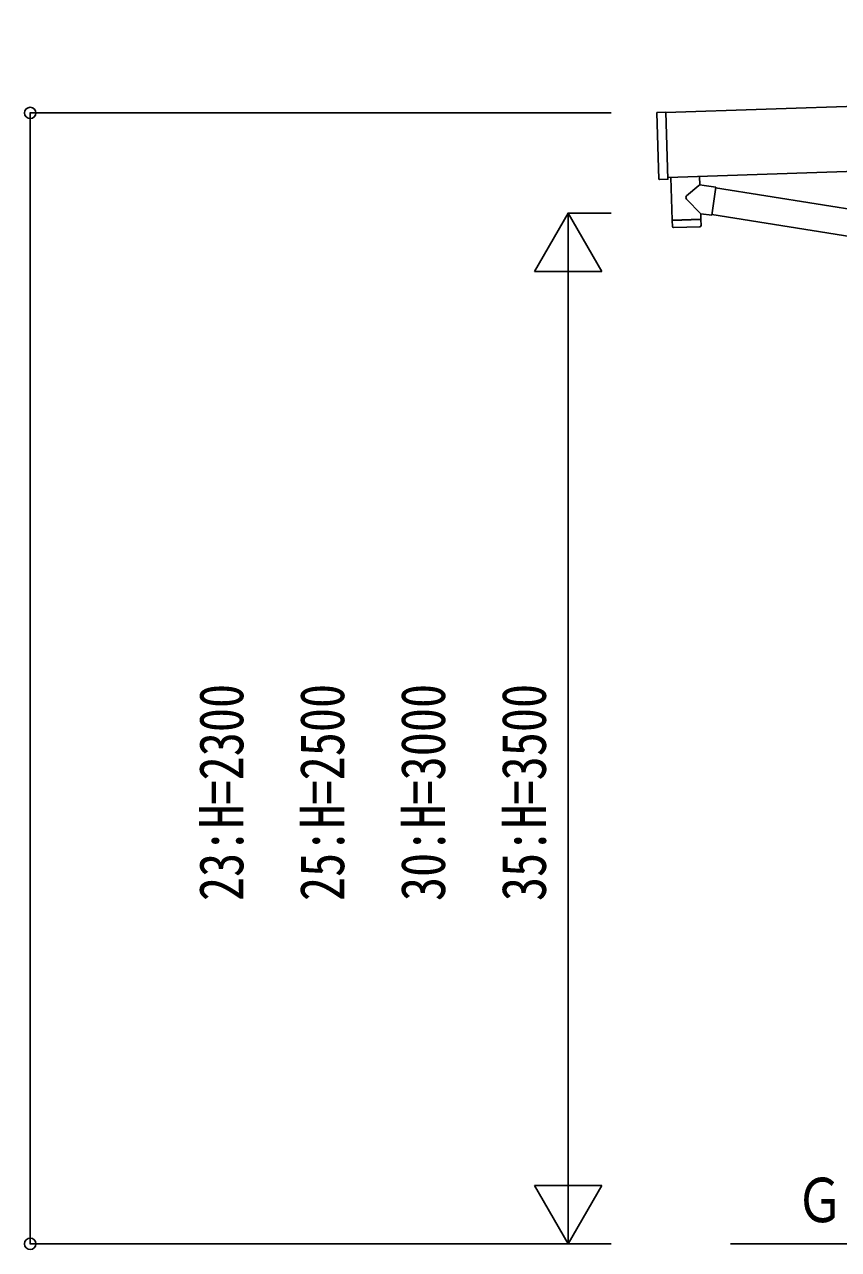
# Model space of a CAD drawing. Units: millimetres, scale not verified. Extents: x -12615 to 12615, y -8910 to 8910.
# Drawn here: x -5595 to -3780, y -4995 to -2261 of the extents above; entities that cross this region are included whole.
import ezdxf
from ezdxf.enums import TextEntityAlignment as Align

# ---------------------------------------------------------------- set-up
doc = ezdxf.new("R2010")
doc.units = ezdxf.units.MM
doc.header["$LTSCALE"] = 40
for name, color, linetype in [('0-4_YKK_13', 4, 'Continuous'), ('0-5_YKK_A1', 4, 'Continuous'), ('0-6_YKK_D', 6, 'Continuous')]:
    doc.layers.add(name, color=color, linetype=linetype)
doc.styles.add('ＭＳ ゴシック', font='')
doc.styles.get('ＭＳ ゴシック').set_extended_font_data('MS Gothic')

msp = doc.modelspace()

# ---------------------------------------------------------------- linework, layer by layer
at = {"layer": '0-4_YKK_13'}
for p, q in [((-4180.22, -2606.22), (-4185.15, -2458.3)), ((-4165.2, -2456.64), (-4184.18, -2457.27)), ((-4089.73, -2600.62), (-4089.12, -2618.8)), ((-4053.52, -2623.86), (-4062.49, -2686.93)), ((-4086.97, -2683.45), (-4118.46, -2650.94)), ((-4053.78, -2625.69), (-3073.88, -2781.7)), ((-4150.5, -2698.59), (-4149.84, -2711.63)), ((-4146.03, -2697.44), (-4145.98, -2698.44)), ((-4091.06, -2695.61), (-4091.05, -2696.61)), ((-4086.97, -2683.45), (-4062.49, -2686.93)), ((-4086.97, -2683.45), (-4086.57, -2695.46)), ((-4062.23, -2685.1), (-3084.3, -2840.8)), ((-4089.23, -2712.56), (-4146.74, -2714.47))]:
    msp.add_line(p, q, dxfattribs=at)
for points in [[(-4165.2, -2456.64), (-4160.2, -2606.55), (-4179.19, -2607.18)], [(-4153.69, -2602.75), (-4150.53, -2697.59), (-4086.57, -2695.46)], [(-4089.12, -2618.8), (-4091.21, -2620.57), (-4118.43, -2643.6)], [(-4053.52, -2623.86), (-4079.44, -2620.18), (-4089.12, -2618.8)], [(-4086.33, -2709.51), (-4086.53, -2696.46), (-4150.5, -2698.59)]]:
    msp.add_lwpolyline(points, dxfattribs=at)
for centre, radius, start, end in [((-4184.15, -2458.27), 1, 91.90915, 181.90915), ((-4179.22, -2606.19), 1, 181.90915, 271.90915), ((-4115.05, -2647.29), 5, 132.56466, 226.88314), ((-4146.84, -2711.47), 3, 182.90915, 271.95747), ((-4089.33, -2709.56), 3, 271.90915, 0.90915)]:
    msp.add_arc(centre, radius, start, end, dxfattribs=at)
at = {"layer": '0-5_YKK_A1'}
for p, q in [((1737.19, -2261.2), (-4165.15, -2457.91)), ((-4160.32, -2602.83), (1742.02, -2406.09)), ((-2972.51, -4982.18), (-4020.67, -4982.18))]:
    msp.add_line(p, q, dxfattribs=at)
at = {"layer": '0-6_YKK_D'}
for p, q in [((-4286.66, -2458.57), (-5583.62, -2458.57)), ((-5582.62, -4982.18), (-5582.62, -2458.57)), ((-4382.62, -2682.18), (-4457.62, -2812.09)), ((-4286.66, -2682.18), (-4383.62, -2682.18)), ((-4382.62, -2682.18), (-4307.62, -2812.09)), ((-4382.62, -2682.18), (-4382.62, -2941.99)), ((-4457.62, -2812.09), (-4307.62, -2812.09)), ((-4382.62, -4832.18), (-4382.62, -2832.18)), ((-4382.62, -4982.18), (-4382.62, -4722.38)), ((-4382.62, -4982.18), (-4457.62, -4852.28)), ((-4307.62, -4852.28), (-4457.62, -4852.28)), ((-4382.62, -4982.18), (-4307.62, -4852.28)), ((-4286.66, -4982.18), (-5583.62, -4982.18)), ((-4286.66, -4982.18), (-4383.62, -4982.18))]:
    msp.add_line(p, q, dxfattribs=at)
for centre in [(-5582.62, -2458.57), (-5582.62, -4982.18)]:
    msp.add_circle(centre, 12.75, dxfattribs=at)

# ---------------------------------------------------------------- texts
at = {"layer": '0-5_YKK_A1', "style": 'ＭＳ ゴシック', "width": 0.8}
msp.add_text('Ｇ.Ｌ', height=98.97, dxfattribs=at).set_placement((-3875.63, -4963.52), align=Align.BOTTOM_LEFT)
at = {"layer": '0-6_YKK_D', "style": 'ＭＳ ゴシック', "width": 0.8}
for s, p in [('23:H=2300', (-5077.62, -4217.38)), ('25:H=2500', (-4852.62, -4217.38)), ('30:H=3000', (-4627.62, -4217.38)), ('35:H=3500', (-4402.62, -4217.38))]:
    msp.add_text(s, height=98.97, rotation=90, dxfattribs=at).set_placement(p, align=Align.BOTTOM_LEFT)

doc.saveas('drawing.dxf')
